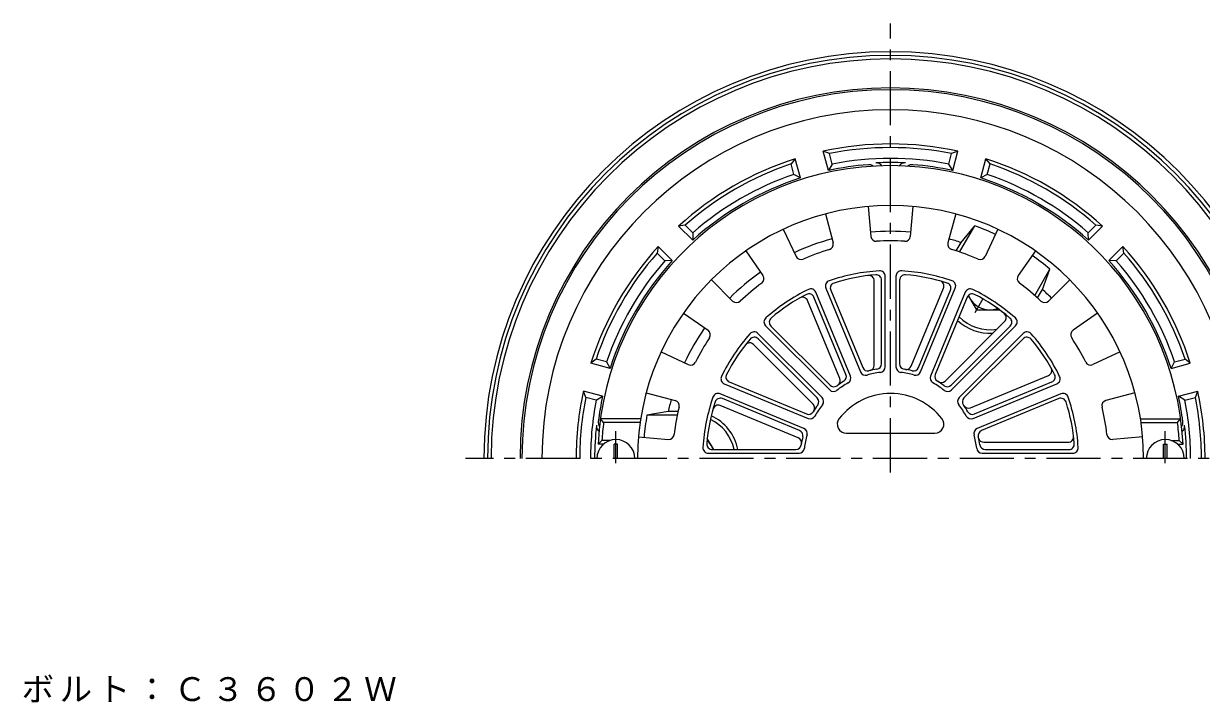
# Model space of a CAD drawing. Units: millimetres, scale not verified. Extents: x -279 to 221, y -346 to 360.
# Drawn here: x -278 to 47.8, y 172.3 to 360 of the extents above; entities that cross this region are included whole.
import ezdxf

# ---------------------------------------------------------------- set-up
doc = ezdxf.new("R2010")
doc.units = ezdxf.units.MM
doc.header["$LTSCALE"] = 3
doc.linetypes.add('CHAIN1', pattern=[8, 5, -1, 1, -1])
for name, color, linetype, lineweight in [('0-0_通り芯', 3, 'Continuous', 9), ('0-1_躯体', 2, 'Continuous', 9), ('0-2_仕上', 6, 'Continuous', 9), ('0-5_寸法', 7, 'Continuous', 9)]:
    doc.layers.add(name, color=color, linetype=linetype, lineweight=lineweight)
doc.styles.add('ＭＳ ゴシック', font='')
doc.styles.get('ＭＳ ゴシック').set_extended_font_data('MS Gothic')

msp = doc.modelspace()

# ---------------------------------------------------------------- linework, layer by layer
at = {"layer": '0-0_通り芯', "linetype": 'CHAIN1'}
for p, q in [((-38.177, 235.876), (-38.177, 360.014)), ((91.944, 239.714), (-155.784, 239.714))]:
    msp.add_line(p, q, dxfattribs=at)
at = {"layer": '0-0_通り芯'}
for radius in [112.5, 111.5, 110.5]:
    msp.add_arc((-38.177, 239.714), radius, 0, 180, dxfattribs=at)
at = {"layer": '0-1_躯体'}
for p, q in [((-64.534, 322.625), (-65.702, 321.19)), ((-63.109, 317.307), (-64.534, 322.625)), ((-55.381, 319.377), (-56.806, 324.696)), ((-55.077, 324.037), (-56.806, 324.696)), ((-54.299, 321.133), (-55.077, 324.037)), ((-22.054, 321.133), (-21.276, 324.037)), ((-19.547, 324.696), (-21.276, 324.037)), ((-20.972, 319.377), (-19.547, 324.696)), ((-13.244, 317.307), (-11.819, 322.625)), ((-10.651, 321.19), (-11.819, 322.625)), ((-64.924, 318.286), (-65.702, 321.19)), ((-54.299, 321.133), (-55.381, 319.377)), ((-20.972, 319.377), (-22.054, 321.133)), ((-11.429, 318.286), (-10.651, 321.19)), ((-63.109, 317.307), (-64.924, 318.286)), ((-11.429, 318.286), (-13.244, 317.307)), ((-94.974, 304.29), (-96.801, 303.996)), ((-92.908, 300.102), (-96.801, 303.996)), ((-92.848, 302.164), (-94.974, 304.29)), ((-19.067, 296.813), (-14.874, 304.076)), ((-18.688, 299.469), (-14.874, 304.076)), ((16.495, 302.164), (18.621, 304.29)), ((16.555, 300.102), (20.448, 303.996)), ((20.448, 303.996), (18.621, 304.29)), ((-92.848, 302.164), (-92.908, 300.102)), ((16.555, 300.102), (16.495, 302.164)), ((-102.458, 298.339), (-102.752, 296.512)), ((-98.565, 294.445), (-102.458, 298.339)), ((-20.039, 297.129), (-18.688, 299.469)), ((22.212, 294.445), (26.105, 298.339)), ((26.399, 296.512), (26.105, 298.339)), ((-100.626, 294.386), (-102.752, 296.512)), ((-98.565, 294.445), (-100.626, 294.386)), ((24.273, 294.386), (22.212, 294.445)), ((24.273, 294.386), (26.399, 296.512)), ((1.718, 284.813), (5.911, 292.076)), ((3.829, 286.469), (5.911, 292.076)), ((2.478, 284.129), (3.829, 286.469)), ((-119.652, 267.239), (-121.088, 266.071)), ((-116.749, 266.461), (-119.652, 267.239)), ((40.396, 266.461), (43.3, 267.239)), ((44.735, 266.071), (43.3, 267.239)), ((-115.769, 264.646), (-121.088, 266.071)), ((-116.749, 266.461), (-115.769, 264.646)), ((39.416, 264.646), (40.396, 266.461)), ((39.416, 264.646), (44.735, 266.071)), ((-117.84, 256.919), (-123.158, 258.344)), ((-122.5, 256.614), (-123.158, 258.344)), ((41.487, 256.919), (46.806, 258.344)), ((46.147, 256.614), (46.806, 258.344)), ((-119.596, 255.836), (-122.5, 256.614)), ((-119.596, 255.836), (-117.84, 256.919)), ((43.243, 255.836), (41.487, 256.919)), ((43.243, 255.836), (46.147, 256.614)), ((-99.67, 252.714), (-105.567, 251.714)), ((-97.181, 251.714), (-105.567, 251.714)), ((-96.968, 252.714), (-99.67, 252.714))]:
    msp.add_line(p, q, dxfattribs=at)
at = {"layer": '0-1_躯体', "color": 4}
for p, q in [((-16.706, 284.799), (-14.424, 280.845)), ((-14.424, 280.845), (-8.023, 280.845)), ((-87.114, 242.214), (-88.874, 245.262))]:
    msp.add_line(p, q, dxfattribs=at)
at = {"layer": '0-1_躯体', "color": 4, "linetype": 'CHAIN1'}
msp.add_line((-12.676, 283.881), (-14.898, 280.033), dxfattribs=at)
at = {"layer": '0-1_躯体'}
for centre, radius, start, end in [((-38.177, 239.714), 102.5, 0, 180), ((-38.177, 239.714), 102, 0, 180), ((-38.177, 239.714), 96.441, 0, 180), ((-38.177, 239.714), 87, 77.63522, 102.36475), ((-38.177, 239.714), 87, 107.63522, 132.36475), ((-38.177, 239.714), 86, 78.66675, 101.33324), ((-38.177, 239.714), 83, 78.79947, 101.20049), ((-38.177, 239.714), 87, 47.63522, 72.36475), ((-38.177, 239.714), 86, 108.66675, 131.33324), ((-38.177, 239.714), 81.5, 94.32832, 102.18677), ((-44.176, 318.987), 2, 52.44478, 94.32849), ((-38.177, 239.714), 81.876, 87.12955, 92.87045), ((-42.176, 319.489), 2, 36.49176, 92.87048), ((-34.176, 319.489), 2, 87.12952, 143.50655), ((-32.176, 318.987), 2, 85.67151, 127.55803), ((-38.177, 239.714), 81.5, 77.81322, 85.67168), ((-38.177, 239.714), 86, 48.66675, 71.33324), ((-38.177, 239.714), 81.5, 107.81322, 132.18677), ((-38.177, 239.714), 83, 108.79947, 131.20049), ((-38.177, 239.714), 81.5, 47.81322, 72.18677), ((-38.177, 239.714), 83, 48.79947, 71.20049), ((-38.177, 239.714), 68.451, 64.91704, 70.09663), ((-38.177, 239.714), 62.852, 104.91707, 115.08289), ((-38.177, 239.714), 62.852, 84.91699, 95.08282), ((-38.177, 239.714), 62.852, 71.93692, 75.08287), ((-38.177, 239.714), 87, 137.63522, 162.36475), ((-38.177, 239.714), 87, 17.63522, 42.36475), ((-38.177, 239.714), 86, 138.66675, 161.33324), ((-38.177, 239.714), 83, 138.79947, 161.20049), ((-38.177, 239.714), 81.5, 137.81322, 162.18677), ((-38.177, 239.714), 68.451, 49.90332, 55.0829), ((-38.177, 239.714), 81.5, 17.81322, 42.18677), ((-38.177, 239.714), 83, 18.79947, 41.20049), ((-38.177, 239.714), 86, 18.66675, 41.33324), ((-38.177, 239.714), 62.852, 124.91704, 135.08282), ((-38.177, 239.714), 62.852, 44.91702, 48.06303), ((-10.676, 287.345), 13, 226.40491, 273.49065), ((-10.676, 287.345), 12, 224.55118, 279.21835), ((-38.177, 239.714), 62.852, 144.91705, 155.08287), ((-38.177, 239.714), 87, 167.63525, 180), ((-38.177, 239.714), 87, 0, 12.36475), ((-38.177, 239.714), 86, 168.66676, 180), ((-38.177, 239.714), 83, 168.79951, 180), ((-38.177, 239.714), 81.5, 167.81323, 172.77383), ((-38.177, 239.714), 62.852, 164.91704, 168.06303), ((-38.177, 239.714), 81.5, 7.22617, 12.18677), ((-38.177, 239.714), 83, 0, 11.20049), ((-38.177, 239.714), 86, 0, 11.33324), ((-38.177, 239.714), 68.451, 169.90332, 175.08289), ((-93.176, 239.714), 13, 11.08743, 65.50058), ((-38.177, 239.714), 81.876, 173.5304, 180), ((-117.543, 248.714), 2, 173.52994, 229.90984), ((-117.045, 249.714), 2, 172.77383, 214.657), ((-93.176, 239.714), 12, 12.02464, 64.51329), ((40.692, 249.714), 2, 325.34615, 7.22617), ((41.19, 248.714), 2, 310.09253, 6.47006), ((-38.177, 239.714), 81.876, 0, 6.4696)]:
    msp.add_arc(centre, radius, start, end, dxfattribs=at)
at = {"layer": '0-1_躯体', "color": 4}
for centre, start, end in [((-10.672, 287.343), 202.80338, 289.29437), ((-93.176, 239.72), 22.56679, 49.29437)]:
    msp.add_arc(centre, 6.5, start, end, dxfattribs=at)
at = {"layer": '0-2_仕上'}
for p, q in [((-56.196, 307.355), (-54.058, 299.329)), ((-44.378, 309.439), (-43.642, 301.165)), ((-31.975, 309.439), (-32.71, 301.165)), ((-20.157, 307.355), (-22.295, 299.329)), ((-67.851, 303.113), (-64.33, 295.59)), ((-8.501, 303.113), (-12.023, 295.59)), ((-78.244, 297.113), (-73.489, 290.302)), ((1.891, 297.113), (-2.863, 290.302)), ((-39.676, 265.037), (-39.676, 290.125)), ((-36.676, 290.125), (-36.676, 265.037)), ((-87.745, 289.14), (-81.864, 283.275)), ((-56.082, 286.862), (-46.481, 263.683)), ((-42.676, 265.526), (-42.676, 288.849)), ((-40.676, 265.91), (-40.676, 289.052)), ((-35.676, 289.052), (-35.676, 265.91)), ((-32.456, 265.283), (-23.531, 286.831)), ((-29.872, 263.683), (-20.271, 286.862)), ((11.393, 289.14), (5.511, 283.275)), ((-50.511, 262.96), (-59.367, 284.34)), ((-49.253, 262.535), (-58.854, 285.714)), ((-54.747, 286.253), (-45.892, 264.873)), ((-30.461, 264.873), (-21.605, 286.253)), ((-17.499, 285.714), (-27.1, 262.535)), ((-16.986, 284.34), (-25.842, 262.96)), ((-52.212, 261.839), (-61.137, 283.387)), ((-95.459, 279.947), (-88.662, 275.173)), ((-23.107, 261.148), (-6.615, 277.64)), ((19.106, 279.947), (12.309, 275.173)), ((-57.143, 256.559), (-74.883, 274.299)), ((-72.762, 276.421), (-55.022, 258.681)), ((-71.296, 276.369), (-54.932, 260.005)), ((-21.421, 260.005), (-5.057, 276.369)), ((-21.331, 258.681), (-3.591, 276.421)), ((-1.47, 274.299), (-19.21, 256.559)), ((-59.61, 254.784), (-76.102, 271.276)), ((-58.468, 256.47), (-74.832, 272.834)), ((-1.521, 272.834), (-17.885, 256.47)), ((-101.661, 269.205), (-94.128, 265.706)), ((25.308, 269.205), (17.775, 265.706)), ((-82.802, 260.905), (-61.422, 252.049)), ((-16.052, 253.749), (5.496, 262.675)), ((-14.931, 252.049), (6.449, 260.905)), ((-105.765, 257.929), (-97.745, 255.768)), ((-62.146, 248.019), (-85.324, 257.62)), ((-84.176, 260.391), (-60.998, 250.79)), ((-15.355, 250.79), (7.823, 260.391)), ((8.971, 257.62), (-14.207, 248.019)), ((29.412, 257.929), (21.392, 255.768)), ((-63.745, 245.434), (-85.293, 254.36)), ((-63.335, 247.429), (-84.716, 256.285)), ((8.363, 256.285), (-13.017, 247.429)), ((-107.307, 250.714), (-118.426, 250.714)), ((-117.549, 249.714), (-118.426, 250.714)), ((-107.458, 249.714), (-117.549, 249.714)), ((30.954, 250.714), (42.073, 250.714)), ((31.106, 249.714), (41.196, 249.714)), ((41.196, 249.714), (42.073, 250.714)), ((-118.02, 244.714), (-119.078, 243.714)), ((-115.777, 244.714), (-118.02, 244.714)), ((-107.919, 245.714), (-99.643, 245.002)), ((-50.424, 246.714), (-25.929, 246.714)), ((31.566, 245.714), (23.291, 245.002)), ((39.424, 244.714), (41.667, 244.714)), ((41.667, 244.714), (42.725, 243.714)), ((-117.577, 243.714), (-119.078, 243.714)), ((-113.676, 243.714), (-114.676, 243.714)), ((-114.676, 239.714), (-114.676, 243.714)), ((-113.676, 239.714), (-113.676, 243.714)), ((-88.587, 241.214), (-63.499, 241.214)), ((-87.514, 242.214), (-64.373, 242.214)), ((-12.853, 241.214), (12.234, 241.214)), ((-12.365, 244.214), (10.959, 244.214)), ((-11.98, 242.214), (11.162, 242.214)), ((37.324, 243.714), (38.324, 243.714)), ((37.324, 239.714), (37.324, 243.714)), ((38.324, 239.714), (38.324, 243.714)), ((41.224, 243.714), (42.725, 243.714))]:
    msp.add_line(p, q, dxfattribs=at)
at = {"layer": '0-2_仕上', "linetype": 'CHAIN1'}
for p, q in [((-114.176, 238.439), (-114.176, 247.321)), ((37.824, 238.439), (37.824, 247.321))]:
    msp.add_line(p, q, dxfattribs=at)
at = {"layer": '0-2_仕上'}
for centre, radius, start, end in [((-38.176, 239.714), 81, 2.83057, 177.16943), ((-38.176, 239.714), 70, 0, 180), ((-42.148, 301.298), 1.5, 185.08295, 273.68971), ((-38.176, 239.714), 60.212, 86.30988, 93.69012), ((-34.205, 301.298), 1.5, 266.30966, 354.91771), ((-38.176, 239.714), 60.212, 106.30988, 113.69012), ((-55.507, 298.943), 1.5, 286.30966, 14.91771), ((-20.846, 298.943), 1.5, 165.08295, 253.68971), ((-38.176, 239.714), 60.212, 66.30988, 73.69012), ((-62.972, 296.226), 1.5, 205.08295, 293.68971), ((-13.381, 296.226), 1.5, 246.30966, 334.91771), ((-74.719, 289.443), 1.5, 306.30966, 34.91771), ((-38.176, 239.714), 52, 93.40576, 109.09427), ((-38.176, 239.714), 51, 94.63506, 107.86494), ((-44.176, 288.849), 1.5, 359.99988, 96.96201), ((-42.176, 289.052), 1.5, 359.99988, 94.63489), ((-41.176, 290.125), 1.5, 359.99933, 93.40646), ((-35.176, 290.125), 1.5, 86.59409, 180), ((-34.176, 289.052), 1.5, 85.36469, 180), ((-38.176, 239.714), 52, 70.90576, 86.59427), ((-38.176, 239.714), 51, 72.13506, 85.36494), ((-1.633, 289.443), 1.5, 145.08295, 233.68971), ((-38.176, 239.714), 60.212, 126.30988, 133.69012), ((-54.696, 287.436), 1.5, 109.09409, 202.5), ((-53.362, 286.827), 1.5, 107.86469, 202.5), ((-24.916, 287.405), 1.5, 337.49988, 74.46201), ((-22.991, 286.827), 1.5, 337.49988, 72.13489), ((-21.657, 287.436), 1.5, 337.49933, 70.90646), ((-38.176, 239.714), 60.212, 46.30988, 53.69012), ((-38.176, 239.714), 52, 115.90576, 131.59427), ((-38.176, 239.714), 51, 117.13506, 130.36494), ((-62.523, 282.813), 1.5, 22.49988, 119.46201), ((-60.753, 283.766), 1.5, 22.49988, 117.13489), ((-60.239, 285.14), 1.5, 22.49933, 115.90646), ((-16.113, 285.14), 1.5, 64.09409, 157.5), ((-15.6, 283.766), 1.5, 62.86469, 157.5), ((-38.176, 239.714), 52, 48.40576, 64.09427), ((-38.176, 239.714), 51, 49.63506, 62.86494), ((-80.805, 284.337), 1.5, 225.08295, 313.68971), ((4.452, 284.337), 1.5, 226.30966, 314.91771), ((-71.701, 277.481), 1.5, 131.59409, 225), ((-70.235, 277.43), 1.5, 130.36469, 225), ((-7.675, 278.7), 1.5, 314.99988, 51.96201), ((-6.118, 277.43), 1.5, 314.99988, 49.63489), ((-4.652, 277.481), 1.5, 314.99933, 48.40646), ((-89.524, 273.946), 1.5, 326.30966, 54.91771), ((-38.176, 239.714), 52, 138.40576, 154.09427), ((-75.944, 273.239), 1.5, 44.99933, 138.40646), ((-0.409, 273.239), 1.5, 41.59409, 135), ((-38.176, 239.714), 52, 25.90576, 41.59427), ((13.171, 273.946), 1.5, 125.08295, 213.68971), ((-38.176, 239.714), 60.212, 146.30988, 153.69012), ((-38.176, 239.714), 51, 139.63506, 152.86494), ((-77.163, 270.215), 1.5, 44.99988, 141.96201), ((-75.892, 271.773), 1.5, 44.99988, 139.63489), ((-0.461, 271.773), 1.5, 40.36469, 135), ((-38.176, 239.714), 51, 27.13506, 40.36494), ((-38.176, 239.714), 60.212, 26.30988, 33.69012), ((-93.496, 267.066), 1.5, 245.08295, 333.68971), ((-44.506, 265.447), 1.5, 202.5, 283.81873), ((-38.176, 239.714), 25, 98.68166, 103.81833), ((-44.176, 265.526), 1.5, 283.08662, 359.99933), ((-42.176, 265.91), 1.5, 278.68108, 359.99933), ((-41.176, 265.037), 1.5, 276.75597, 359.99933), ((-35.176, 265.037), 1.5, 180, 263.24321), ((-34.176, 265.91), 1.5, 180, 261.31873), ((-38.176, 239.714), 25, 76.18166, 81.31833), ((-33.842, 265.857), 1.5, 260.58662, 337.49933), ((-31.847, 265.447), 1.5, 256.18108, 337.49933), ((4.922, 264.06), 1.5, 292.49988, 29.46201), ((17.143, 267.066), 1.5, 206.30966, 294.91771), ((-83.602, 261.777), 1.5, 154.09409, 247.5), ((-82.228, 262.291), 1.5, 152.86469, 247.5), ((-38.176, 239.714), 25, 121.18166, 126.31833), ((-53.597, 261.265), 1.5, 305.58662, 22.49933), ((-51.897, 262.386), 1.5, 301.18108, 22.49933), ((-50.639, 261.961), 1.5, 299.25597, 22.49933), ((-45.095, 264.257), 1.5, 202.5, 285.74321), ((-38.176, 239.714), 24, 96.75638, 105.74368), ((-38.176, 239.714), 24, 74.25638, 83.24368), ((-31.257, 264.257), 1.5, 254.25597, 337.49933), ((-25.714, 261.961), 1.5, 157.5, 240.74321), ((-24.456, 262.386), 1.5, 157.5, 238.81873), ((-38.176, 239.714), 25, 53.68166, 58.81833), ((-24.167, 262.208), 1.5, 238.08662, 314.99933), ((5.875, 262.291), 1.5, 292.49988, 27.13489), ((7.249, 261.777), 1.5, 292.49933, 25.90646), ((-85.898, 256.234), 1.5, 67.49933, 160.90646), ((-53.961, 259.741), 1.5, 225, 308.24321), ((-53.872, 261.066), 1.5, 225, 306.31873), ((-38.176, 239.714), 24, 119.25638, 128.24368), ((-38.176, 239.714), 18, 37.79968, 142.20032), ((-38.176, 239.714), 24, 51.75638, 60.74368), ((-22.481, 261.066), 1.5, 233.68108, 314.99933), ((-22.392, 259.741), 1.5, 231.75597, 314.99933), ((9.545, 256.234), 1.5, 19.09409, 112.5), ((-98.135, 254.319), 1.5, 346.30966, 74.91771), ((-38.176, 239.714), 52, 160.90576, 176.59427), ((-38.176, 239.714), 51, 162.13506, 175.36494), ((-85.867, 252.974), 1.5, 67.49988, 164.46201), ((-85.29, 254.899), 1.5, 67.49988, 162.13489), ((-60.671, 253.723), 1.5, 328.08662, 44.99933), ((-38.176, 239.714), 25, 143.68166, 148.81833), ((-38.176, 239.714), 24, 141.75638, 150.74368), ((-59.528, 255.409), 1.5, 323.68108, 44.99933), ((-58.204, 255.499), 1.5, 321.75597, 44.99933), ((-18.149, 255.499), 1.5, 135, 218.24321), ((-38.176, 239.714), 24, 29.25638, 38.24368), ((-16.824, 255.409), 1.5, 135, 216.31873), ((-38.176, 239.714), 25, 31.18166, 36.31833), ((-16.625, 255.135), 1.5, 215.58662, 292.49933), ((8.937, 254.899), 1.5, 17.86469, 112.5), ((-38.176, 239.714), 51, 4.63506, 17.86494), ((-38.176, 239.714), 52, 3.40576, 19.09427), ((21.783, 254.319), 1.5, 105.08295, 193.68971), ((-38.176, 239.714), 60.212, 166.30988, 173.69012), ((-60.848, 253.434), 1.5, 247.5, 328.81873), ((-60.424, 252.176), 1.5, 247.5, 330.74321), ((-15.929, 252.176), 1.5, 209.25597, 292.49933), ((-15.505, 253.434), 1.5, 211.18108, 292.49933), ((-38.176, 239.714), 60.212, 6.30988, 13.69012), ((-38.176, 239.714), 80, 172.81923, 176.41667), ((-62.72, 246.633), 1.5, 344.25597, 67.49933), ((-50.424, 249.214), 2.5, 142.20015, 270), ((-25.929, 249.214), 2.5, 270, 37.79985), ((-13.633, 246.633), 1.5, 112.5, 195.74321), ((-38.176, 239.714), 80, 3.58333, 7.18077), ((-114.176, 239.714), 5.25, 0, 180), ((-99.515, 246.497), 1.5, 265.08295, 353.68971), ((-64.32, 244.048), 1.5, 350.58662, 67.49933), ((-63.909, 246.043), 1.5, 346.18108, 67.49933), ((-38.176, 239.714), 25, 166.18166, 171.31833), ((-38.176, 239.714), 24, 164.25638, 173.24368), ((-38.176, 239.714), 24, 6.75638, 15.74368), ((-12.443, 246.043), 1.5, 112.5, 193.81873), ((-38.176, 239.714), 25, 8.68166, 13.81833), ((-12.365, 245.714), 1.5, 193.08662, 269.99933), ((10.959, 245.714), 1.5, 269.99988, 6.96201), ((23.162, 246.497), 1.5, 186.30966, 274.91771), ((37.824, 239.714), 5.25, 0, 180), ((-88.587, 242.714), 1.5, 176.59409, 270), ((-87.514, 243.714), 1.5, 175.36469, 270), ((-64.373, 243.714), 1.5, 270, 351.31873), ((-63.499, 242.714), 1.5, 270, 353.24321), ((-12.853, 242.714), 1.5, 186.75597, 269.99933), ((-11.98, 243.714), 1.5, 188.68108, 269.99933), ((11.162, 243.714), 1.5, 269.99988, 4.63489), ((12.234, 242.714), 1.5, 269.99933, 3.40646)]:
    msp.add_arc(centre, radius, start, end, dxfattribs=at)

# ---------------------------------------------------------------- texts
at = {"layer": '0-5_寸法', "insert": (-278.578, 172.26), "char_height": 6.598, "attachment_point": 7, "style": 'ＭＳ ゴシック'}
msp.add_mtext('\\T1.17;ボルト：Ｃ３６０２Ｗ', dxfattribs=at)

doc.saveas('drawing.dxf')
